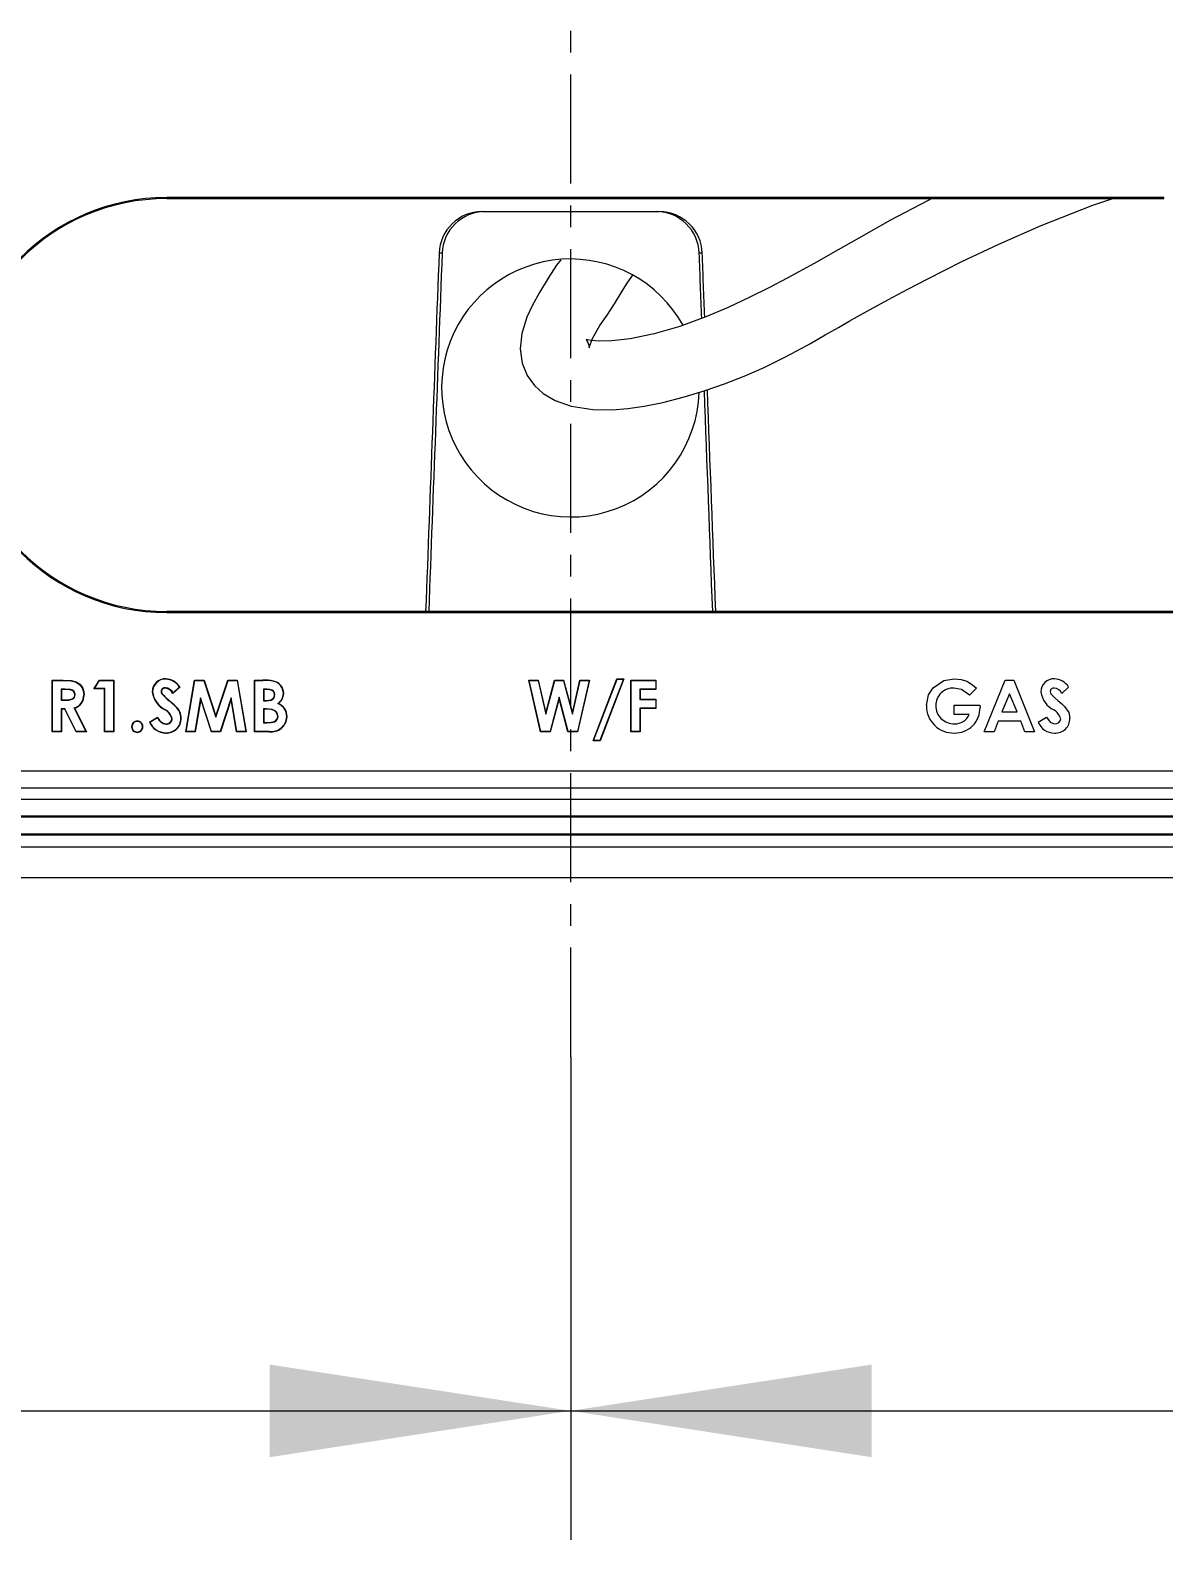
# Model space of a CAD drawing. Header units: millimetres. Extents: x 26 to 585, y 36 to 406.
# Drawn here: x 298.32 to 311.51, y 251.24 to 268.81 of the extents above; entities that cross this region are included whole.
import ezdxf

# ---------------------------------------------------------------- set-up
doc = ezdxf.new("R2010")
doc.units = ezdxf.units.MM
doc.linetypes.add('CENTERX2', pattern=[20.32, 12.7, -2.54, 2.54, -2.54])
doc.styles.add('SLDTEXTSTYLE0', font='TXT', dxfattribs={"width": 0.605})
doc.dimstyles.new('SLDDIMSTYLE0', dxfattribs={"dimtxt": 3.5, "dimasz": 3.5, "dimexe": 0, "dimexo": 0.0625, "dimgap": 0.875, "dimtad": 1, "dimtoh": 1, "dimlfac": 10, "dimrnd": 1e-09, "dimzin": 12, "dimdsep": 46, "dimtxsty": 'SLDTEXTSTYLE0', "dimsah": 1, "dimcen": 0.09, "dimadec": 0, "dimazin": 0, "dimtfac": 1, "dimtdec": 3, "dimtofl": 0, "dimtmove": 0, "dimatfit": 3, "dimfxl": 1, "dimfrac": 2, "dimtolj": 1, "dimtzin": 12, "dimarcsym": 0})

# ---------------------------------------------------------------- blocks, each defined once
blk = doc.blocks.new('*D37')
at = {"color": 7, "linetype": 'Continuous', "lineweight": 0, "transparency": 16777216}
for p, q in [((282.361, 292.308), (282.361, 251.245)), ((304.611, 256.864), (304.611, 251.245)), ((282.361, 252.745), (304.611, 252.745))]:
    blk.add_line(p, q, dxfattribs=at)
for points in [[(282.361, 252.745), (285.861, 252.206), (285.861, 253.283)], [(304.611, 252.745), (301.111, 253.283), (301.111, 252.206)]]:
    blk.add_solid(points, dxfattribs=at)
at = {"color": 7, "linetype": 'Continuous', "lineweight": 0, "transparency": 16777216, "insert": (287.473, 257.256), "char_height": 3.5, "attachment_point": 1, "style": 'SLDTEXTSTYLE0'}
blk.add_mtext('222.5', dxfattribs=at)
blk = doc.blocks.new('*D38')
at = {"color": 7, "linetype": 'Continuous', "lineweight": 0, "transparency": 16777216}
for p, q in [((326.611, 281.431), (326.611, 251.245)), ((304.611, 256.864), (304.611, 251.245)), ((304.611, 252.745), (326.611, 252.745))]:
    blk.add_line(p, q, dxfattribs=at)
for points in [[(304.611, 252.745), (308.111, 252.206), (308.111, 253.283)], [(326.611, 252.745), (323.111, 253.283), (323.111, 252.206)]]:
    blk.add_solid(points, dxfattribs=at)
at = {"color": 7, "linetype": 'Continuous', "lineweight": 0, "transparency": 16777216, "insert": (311.604, 257.256), "char_height": 3.5, "attachment_point": 1, "style": 'SLDTEXTSTYLE0'}
blk.add_mtext('220', dxfattribs=at)

msp = doc.modelspace()

# ---------------------------------------------------------------- linework, layer by layer
at = {"color": 7, "linetype": 'CENTERX2', "lineweight": 0, "ltscale": 0.1}
msp.add_line((304.610989, 256.863587), (304.610989, 320.740256), dxfattribs=at)
at = {"color": 7, "linetype": 'Continuous', "lineweight": 15}
for p, q in [((311.510989, 266.860228), (299.910989, 266.860228)), ((299.910989, 266.84804), (299.910989, 266.860228)), ((299.910989, 266.84804), (311.510989, 266.84804)), ((311.510989, 266.84804), (311.510989, 266.860228)), ((303.577622, 266.696264), (305.644356, 266.696264)), ((303.11547, 266.213714), (303.080127, 266.213714)), ((306.141851, 266.213714), (306.106508, 266.213714)), ((299.910989, 262.044488), (299.910989, 262.0323)), ((314.110989, 262.044488), (299.910989, 262.044488)), ((299.910989, 262.0323), (314.110989, 262.0323)), ((298.583712, 261.242772), (298.58022, 261.246264)), ((298.58022, 261.246264), (298.705701, 261.246264)), ((298.58022, 260.646264), (298.58022, 261.246264)), ((298.583712, 261.242772), (298.705694, 261.242772)), ((298.583712, 260.649756), (298.583712, 261.242772)), ((299.064835, 261.146264), (299.129138, 261.246264)), ((299.071232, 261.149756), (299.131044, 261.242772)), ((299.131044, 261.242772), (299.129138, 261.246264)), ((299.129138, 261.246264), (299.295604, 261.246264)), ((299.131044, 261.242772), (299.292112, 261.242772)), ((299.292112, 261.242772), (299.295604, 261.246264)), ((299.292112, 261.242772), (299.292112, 260.649756)), ((299.295604, 261.246264), (299.295604, 260.646264)), ((300.064835, 261.166096), (299.984306, 261.092418)), ((300.060008, 261.166412), (299.984862, 261.097659)), ((300.134066, 260.646264), (300.235388, 261.246264)), ((300.138197, 260.649756), (300.23834, 261.242772)), ((300.23834, 261.242772), (300.235388, 261.246264)), ((300.235388, 261.246264), (300.347167, 261.246264)), ((300.23834, 261.242772), (300.344635, 261.242772)), ((300.344635, 261.242772), (300.347167, 261.246264)), ((300.344635, 261.242772), (300.484054, 260.816558)), ((300.347167, 261.246264), (300.484066, 260.827755)), ((300.484054, 260.816558), (300.624453, 261.242772)), ((300.484066, 260.827755), (300.621927, 261.246264)), ((300.624453, 261.242772), (300.621927, 261.246264)), ((300.621927, 261.246264), (300.732624, 261.246264)), ((300.624453, 261.242772), (300.729672, 261.242772)), ((300.729672, 261.242772), (300.732624, 261.246264)), ((300.729672, 261.242772), (300.829934, 260.649756)), ((300.732624, 261.246264), (300.834066, 260.646264)), ((300.937558, 261.242772), (300.934066, 261.246264)), ((300.934066, 260.646264), (300.934066, 261.246264)), ((300.934066, 261.246264), (301.03022, 261.246264)), ((300.937558, 260.649756), (300.937558, 261.242772)), ((300.937558, 261.242772), (301.03022, 261.242772)), ((301.03022, 261.242772), (301.03022, 261.246264)), ((304.126922, 261.242772), (304.122528, 261.246264)), ((304.26159, 260.646264), (304.122528, 261.246264)), ((304.122528, 261.246264), (304.233705, 261.246264)), ((304.126922, 261.242772), (304.23093, 261.242772)), ((304.264365, 260.649756), (304.126922, 261.242772)), ((304.23093, 261.242772), (304.233705, 261.246264)), ((304.23093, 261.242772), (304.322297, 260.848747)), ((304.233705, 261.246264), (304.322528, 260.863211)), ((304.322297, 260.848747), (304.427016, 261.242772)), ((304.322528, 260.863211), (304.42433, 261.246264)), ((304.427016, 261.242772), (304.42433, 261.246264)), ((304.42433, 261.246264), (304.529018, 261.246264)), ((304.427016, 261.242772), (304.526329, 261.242772)), ((304.526329, 261.242772), (304.529018, 261.246264)), ((304.526329, 261.242772), (304.630445, 260.848687)), ((304.529018, 261.246264), (304.63022, 260.863211)), ((304.63022, 260.863211), (304.718802, 261.246264)), ((304.630445, 260.848687), (304.721578, 261.242772)), ((304.825828, 261.242772), (304.688621, 260.649756)), ((304.83022, 261.246264), (304.691398, 260.646264)), ((304.721578, 261.242772), (304.718802, 261.246264)), ((304.718802, 261.246264), (304.83022, 261.246264)), ((304.721578, 261.242772), (304.825828, 261.242772)), ((304.825828, 261.242772), (304.83022, 261.246264)), ((304.872528, 260.538572), (305.148609, 261.261649)), ((304.877599, 260.542064), (305.151014, 261.258157)), ((305.225149, 261.258157), (304.951733, 260.542064)), ((305.23022, 261.261649), (304.954138, 260.538572)), ((305.151014, 261.258157), (305.148609, 261.261649)), ((305.148609, 261.261649), (305.23022, 261.261649)), ((305.151014, 261.258157), (305.225149, 261.258157)), ((305.225149, 261.258157), (305.23022, 261.261649)), ((305.314481, 261.242772), (305.310989, 261.246264)), ((305.310989, 260.646264), (305.310989, 261.246264)), ((305.310989, 261.246264), (305.603297, 261.246264)), ((305.314481, 261.242772), (305.599805, 261.242772)), ((305.314481, 260.649756), (305.314481, 261.242772)), ((305.599805, 261.242772), (305.603297, 261.246264)), ((305.599805, 261.242772), (305.599805, 261.142064)), ((305.603297, 261.246264), (305.603297, 261.138572)), ((309.422868, 260.646264), (309.665296, 261.246264)), ((309.665296, 261.246264), (309.765175, 261.246264)), ((309.765175, 261.246264), (310.007483, 260.646264)), ((310.403637, 261.166096), (310.323108, 261.092418)), ((298.724584, 261.142064), (298.68442, 261.142064)), ((298.68442, 261.142064), (298.68442, 261.012003)), ((298.68442, 261.142064), (298.687912, 261.138572)), ((298.68442, 261.012003), (298.687912, 261.015495)), ((298.68442, 261.012003), (298.729879, 261.012003)), ((298.724571, 261.138572), (298.687912, 261.138572)), ((298.687912, 261.138572), (298.687912, 261.015495)), ((298.687912, 261.015495), (298.729859, 261.015495)), ((299.071232, 261.149756), (299.064835, 261.146264)), ((299.187912, 261.146264), (299.064835, 261.146264)), ((299.191404, 261.149756), (299.071232, 261.149756)), ((299.191404, 261.149756), (299.187912, 261.146264)), ((299.187912, 260.646264), (299.187912, 261.146264)), ((299.191404, 260.649756), (299.191404, 261.149756)), ((300.306056, 261.039778), (300.240248, 260.649756)), ((300.307143, 261.025231), (300.243201, 260.646264)), ((300.433713, 260.649756), (300.306056, 261.039778)), ((300.306056, 261.039778), (300.307143, 261.025231)), ((300.431181, 260.646264), (300.307143, 261.025231)), ((300.662082, 261.039717), (300.533703, 260.649756)), ((300.660989, 261.025231), (300.536229, 260.646264)), ((300.662082, 261.039717), (300.660989, 261.025231)), ((300.725052, 260.646264), (300.660989, 261.025231)), ((300.728003, 260.649756), (300.662082, 261.039717)), ((301.075547, 261.142064), (301.038266, 261.142064)), ((301.038266, 261.142064), (301.038266, 261.004311)), ((301.038266, 261.142064), (301.041758, 261.138572)), ((301.038266, 261.004311), (301.041758, 261.007803)), ((301.038266, 261.004311), (301.070379, 261.004311)), ((301.075533, 261.138572), (301.041758, 261.138572)), ((301.041758, 261.138572), (301.041758, 261.007803)), ((301.041758, 261.007803), (301.070364, 261.007803)), ((301.075547, 261.142064), (301.075533, 261.138572)), ((301.168331, 261.075338), (301.164835, 261.075351)), ((304.476384, 261.047752), (304.370564, 260.649756)), ((304.476374, 261.034125), (304.373249, 260.646264)), ((304.476384, 261.047752), (304.476374, 261.034125)), ((304.578898, 260.646264), (304.476374, 261.034125)), ((304.581587, 260.649756), (304.476384, 261.047752)), ((305.599805, 261.142064), (305.415189, 261.142064)), ((305.415189, 261.142064), (305.415189, 261.019695)), ((305.415189, 261.142064), (305.418681, 261.138572)), ((305.415189, 261.019695), (305.418681, 261.023187)), ((305.415189, 261.019695), (305.599805, 261.019695)), ((305.418681, 261.138572), (305.418681, 261.023187)), ((305.603297, 261.138572), (305.418681, 261.138572)), ((305.418681, 261.023187), (305.603297, 261.023187)), ((305.599805, 261.142064), (305.603297, 261.138572)), ((305.599805, 261.019695), (305.603297, 261.023187)), ((305.599805, 261.019695), (305.599805, 260.918987)), ((305.603297, 261.023187), (305.603297, 260.915495)), ((309.33044, 261.150831), (309.248949, 261.072827)), ((309.715175, 261.085327), (309.625272, 260.877033)), ((309.805079, 260.877033), (309.715175, 261.085327)), ((298.726598, 260.911295), (298.68442, 260.911295)), ((298.68442, 260.911295), (298.68442, 260.649756)), ((298.68442, 260.911295), (298.687912, 260.907803)), ((298.724451, 260.907803), (298.687912, 260.907803)), ((298.687912, 260.907803), (298.687912, 260.646264)), ((298.726598, 260.911295), (298.724451, 260.907803)), ((298.856662, 260.646264), (298.724451, 260.907803)), ((298.85881, 260.649756), (298.726598, 260.911295)), ((298.833035, 260.921969), (298.970695, 260.649756)), ((298.837912, 260.920062), (298.976374, 260.646264)), ((299.710989, 260.758644), (299.805701, 260.815495)), ((299.71561, 260.757345), (299.804453, 260.810673)), ((299.895213, 260.901576), (299.89296, 260.898909)), ((300.015678, 260.936878), (300.0182, 260.939293)), ((300.484054, 260.816558), (300.484066, 260.827755)), ((301.067497, 260.911295), (301.038266, 260.911295)), ((301.038266, 260.911295), (301.038266, 260.750464)), ((301.038266, 260.911295), (301.041758, 260.907803)), ((301.06748, 260.907803), (301.041758, 260.907803)), ((301.041758, 260.907803), (301.041758, 260.753957)), ((304.322297, 260.848747), (304.322528, 260.863211)), ((304.630445, 260.848687), (304.63022, 260.863211)), ((305.599805, 260.918987), (305.415189, 260.918987)), ((305.415189, 260.918987), (305.415189, 260.649756)), ((305.415189, 260.918987), (305.418681, 260.915495)), ((305.603297, 260.915495), (305.418681, 260.915495)), ((305.418681, 260.915495), (305.418681, 260.646264)), ((305.599805, 260.918987), (305.603297, 260.915495)), ((309.072868, 260.846264), (309.072868, 260.953957)), ((309.072868, 260.953957), (309.372026, 260.953957)), ((309.245103, 260.846264), (309.072868, 260.846264)), ((309.372026, 260.953957), (309.372868, 260.928356)), ((309.625272, 260.877033), (309.805079, 260.877033)), ((310.049791, 260.758644), (310.144502, 260.815495)), ((298.583712, 260.649756), (298.58022, 260.646264)), ((298.687912, 260.646264), (298.58022, 260.646264)), ((298.68442, 260.649756), (298.583712, 260.649756)), ((298.68442, 260.649756), (298.687912, 260.646264)), ((298.85881, 260.649756), (298.856662, 260.646264)), ((298.976374, 260.646264), (298.856662, 260.646264)), ((298.970695, 260.649756), (298.85881, 260.649756)), ((298.970695, 260.649756), (298.976374, 260.646264)), ((299.191404, 260.649756), (299.187912, 260.646264)), ((299.295604, 260.646264), (299.187912, 260.646264)), ((299.292112, 260.649756), (299.191404, 260.649756)), ((299.292112, 260.649756), (299.295604, 260.646264)), ((299.568681, 260.765844), (299.568681, 260.769341)), ((299.568681, 260.642069), (299.568681, 260.638572)), ((300.138197, 260.649756), (300.134066, 260.646264)), ((300.243201, 260.646264), (300.134066, 260.646264)), ((300.240248, 260.649756), (300.138197, 260.649756)), ((300.240248, 260.649756), (300.243201, 260.646264)), ((300.433713, 260.649756), (300.431181, 260.646264)), ((300.536229, 260.646264), (300.431181, 260.646264)), ((300.533703, 260.649756), (300.433713, 260.649756)), ((300.533703, 260.649756), (300.536229, 260.646264)), ((300.728003, 260.649756), (300.725052, 260.646264)), ((300.834066, 260.646264), (300.725052, 260.646264)), ((300.829934, 260.649756), (300.728003, 260.649756)), ((300.829934, 260.649756), (300.834066, 260.646264)), ((300.937558, 260.649756), (300.934066, 260.646264)), ((301.102816, 260.646264), (300.934066, 260.646264)), ((301.102795, 260.649756), (300.937558, 260.649756)), ((301.038266, 260.750464), (301.041758, 260.753957)), ((301.038266, 260.750464), (301.072778, 260.750464)), ((301.041758, 260.753957), (301.072768, 260.753957)), ((304.264365, 260.649756), (304.26159, 260.646264)), ((304.373249, 260.646264), (304.26159, 260.646264)), ((304.370564, 260.649756), (304.264365, 260.649756)), ((304.370564, 260.649756), (304.373249, 260.646264)), ((304.581587, 260.649756), (304.578898, 260.646264)), ((304.691398, 260.646264), (304.578898, 260.646264)), ((304.688621, 260.649756), (304.581587, 260.649756)), ((304.688621, 260.649756), (304.691398, 260.646264)), ((305.314481, 260.649756), (305.310989, 260.646264)), ((305.418681, 260.646264), (305.310989, 260.646264)), ((305.415189, 260.649756), (305.314481, 260.649756)), ((305.415189, 260.649756), (305.418681, 260.646264)), ((309.537772, 260.646264), (309.422868, 260.646264)), ((309.584406, 260.769341), (309.537772, 260.646264)), ((309.845824, 260.769341), (309.584406, 260.769341)), ((309.892459, 260.646264), (309.845824, 260.769341)), ((310.007483, 260.646264), (309.892459, 260.646264)), ((304.877599, 260.542064), (304.872528, 260.538572)), ((304.954138, 260.538572), (304.872528, 260.538572)), ((304.951733, 260.542064), (304.877599, 260.542064)), ((304.951733, 260.542064), (304.954138, 260.538572)), ((292.075052, 260.189426), (317.146926, 260.189426)), ((317.146926, 259.989457), (292.075052, 259.989457)), ((291.966487, 259.861913), (317.255492, 259.861913)), ((317.255492, 259.661943), (291.966487, 259.661943)), ((289.916225, 259.446264), (319.305753, 259.446264)), ((319.296811, 259.455053), (289.925168, 259.455053)), ((319.000425, 259.446264), (290.221553, 259.446264)), ((313.751926, 259.303407), (295.470052, 259.303407)), ((313.751926, 258.946264), (295.470052, 258.946264))]:
    msp.add_line(p, q, dxfattribs=at)
at = {"color": 8, "linetype": 'Continuous', "lineweight": 15}
msp.add_line((290.869943, 259.655022), (318.352035, 259.655022), dxfattribs=at)
at = {"color": 7, "linetype": 'Continuous', "lineweight": 15, "flags": 128}
for points in [[(304.494812, 266.13639), (304.446018, 266.072404), (304.347181, 265.921894), (304.249581, 265.755343), (304.1681, 265.607352), (304.102499, 265.469649), (304.041467, 265.278787), (304.023963, 265.100636), (304.047724, 264.935154), (304.106497, 264.7913), (304.188879, 264.675423), (304.289719, 264.582593), (304.428659, 264.499098), (304.615058, 264.433081), (304.869882, 264.393949), (305.094425, 264.391824), (305.276321, 264.406203), (305.467625, 264.433631), (305.682909, 264.476806), (305.921337, 264.537221), (306.164829, 264.610552), (306.400253, 264.692014), (306.630659, 264.782366), (306.862222, 264.884444), (307.100375, 265.001671), (307.242998, 265.077399), (307.399847, 265.164307), (307.570508, 265.261474), (307.724902, 265.350192), (307.848915, 265.421214), (307.947133, 265.476998), (308.093868, 265.55921), (308.299092, 265.671591), (308.533818, 265.7965), (308.756149, 265.911764), (308.962771, 266.016431), (309.162587, 266.115275), (309.591002, 266.318344), (310.084099, 266.534904), (310.686903, 266.770981), (310.918547, 266.84804)], [(308.812802, 266.84804), (308.762362, 266.823986), (308.330056, 266.595857), (307.963557, 266.389436), (307.722334, 266.250783), (307.442815, 266.091903), (307.131062, 265.921436), (306.922386, 265.812482), (306.69665, 265.699772), (306.444653, 265.582354), (306.184054, 265.472015), (305.880579, 265.360302), (305.581209, 265.272992), (305.303558, 265.2165), (305.090384, 265.192682), (304.941205, 265.19029), (304.849324, 265.198114), (304.807523, 265.205307), (304.791454, 265.207443), (304.793367, 265.200358), (304.805803, 265.18016), (304.820196, 265.144707), (304.825376, 265.112386), (304.832863, 265.137907), (304.868464, 265.22682), (304.950019, 265.372791), (305.034006, 265.493462), (305.122498, 265.625204), (305.198599, 265.752008), (305.259261, 265.851075), (305.322875, 265.94229), (305.335078, 265.957799)], [(298.705694, 261.242772), (298.705696, 261.24382), (298.705698, 261.244867), (298.705701, 261.246264)], [(298.705694, 261.242772), (298.799669, 261.237679), (298.857484, 261.222927), (298.897657, 261.195993), (298.92685, 261.157502), (298.94332, 261.108675), (298.945958, 261.075856)], [(298.705701, 261.246264), (298.800828, 261.241046), (298.859478, 261.225855), (298.900493, 261.198115), (298.930226, 261.158598), (298.946884, 261.108515), (298.94945, 261.075832)], [(299.899192, 261.258155), (299.899198, 261.259203), (299.899203, 261.260251), (299.89921, 261.261649)], [(300.060008, 261.166412), (300.062422, 261.166255), (300.064835, 261.166096)], [(301.151677, 261.232193), (301.151946, 261.233205), (301.152216, 261.234217), (301.152576, 261.235567)], [(308.828517, 261.156721), (308.953443, 261.242329), (309.071546, 261.261649)], [(309.071546, 261.261649), (309.154997, 261.252988), (309.21794, 261.233284)], [(309.21794, 261.233284), (309.285112, 261.192791), (309.33044, 261.150831)], [(298.724584, 261.142064), (298.724578, 261.1405), (298.724571, 261.138572)], [(298.841758, 261.077274), (298.8372, 261.099522), (298.825621, 261.11606), (298.810771, 261.126947), (298.785957, 261.134944), (298.724571, 261.138572)], [(298.845252, 261.077299), (298.840988, 261.099559), (298.829033, 261.11758), (298.813562, 261.129408), (298.792791, 261.137133), (298.724584, 261.142064)], [(298.729859, 261.015495), (298.771162, 261.01742), (298.811696, 261.026729), (298.826587, 261.036393), (298.836828, 261.051085), (298.841393, 261.069172), (298.841758, 261.077274)], [(298.729879, 261.012003), (298.729871, 261.013445), (298.729859, 261.015495)], [(298.729879, 261.012003), (298.771182, 261.013908), (298.811751, 261.022956), (298.827957, 261.032917), (298.837998, 261.045585), (298.84362, 261.060656), (298.845252, 261.077299)], [(298.845252, 261.077299), (298.843809, 261.077289), (298.841758, 261.077274)], [(298.945958, 261.075856), (298.947006, 261.075849), (298.948053, 261.075841), (298.94945, 261.075832)], [(299.745252, 261.109517), (299.743505, 261.109501), (299.741758, 261.109485)], [(299.845954, 261.1147), (299.847909, 261.114674), (299.849451, 261.114654)], [(299.856608, 261.083862), (299.857588, 261.08458), (299.858507, 261.085254), (299.859427, 261.085928)], [(299.898037, 261.157452), (299.898021, 261.155497), (299.898008, 261.153957)], [(299.938623, 261.005891), (299.93977, 261.007208), (299.940917, 261.008524)], [(299.984862, 261.097659), (299.984586, 261.09504), (299.984306, 261.092418)], [(301.070364, 261.007803), (301.125298, 261.016668), (301.143296, 261.02738), (301.156968, 261.043357), (301.163698, 261.062327), (301.164835, 261.075351)], [(301.070379, 261.004311), (301.070372, 261.006057), (301.070364, 261.007803)], [(301.070379, 261.004311), (301.125315, 261.012912), (301.144728, 261.024041), (301.159576, 261.040904), (301.167024, 261.061031), (301.168331, 261.075338)], [(301.164835, 261.075351), (301.1597, 261.100616), (301.149304, 261.115748), (301.134635, 261.126723), (301.108807, 261.135699), (301.075533, 261.138572)], [(301.168331, 261.075338), (301.163529, 261.100617), (301.152958, 261.11697), (301.137687, 261.129015), (301.111361, 261.138756), (301.075547, 261.142064)], [(301.269034, 261.089806), (301.270781, 261.08979), (301.272528, 261.089774)], [(308.749791, 260.949269), (308.774528, 261.073127), (308.828517, 261.156721)], [(309.248949, 261.072827), (309.156084, 261.137509), (309.068541, 261.153957)], [(310.188252, 261.114654), (310.191571, 261.097756), (310.198228, 261.085928)], [(310.198228, 261.085928), (310.242709, 261.041397), (310.279719, 261.008524)], [(310.279719, 261.008524), (310.323541, 260.970353), (310.357002, 260.939293)], [(298.833035, 260.921969), (298.835473, 260.921016), (298.837912, 260.920062)], [(301.067497, 260.911295), (301.067492, 260.91022), (301.067486, 260.909146), (301.06748, 260.907803)], [(301.203297, 260.824149), (301.197377, 260.854781), (301.184881, 260.87388), (301.162583, 260.890978), (301.125468, 260.903117), (301.06748, 260.907803)], [(301.20679, 260.824173), (301.201138, 260.854813), (301.188546, 260.875035), (301.170517, 260.89039), (301.138026, 260.903873), (301.067497, 260.911295)], [(301.072768, 260.753957), (301.126194, 260.756808), (301.162081, 260.764807), (301.180339, 260.774697), (301.194377, 260.790041), (301.201657, 260.808141), (301.203297, 260.824149)], [(301.072778, 260.750464), (301.126204, 260.75329), (301.16482, 260.762096), (301.183483, 260.772743), (301.197732, 260.788853), (301.205166, 260.807826), (301.20679, 260.824173)], [(301.20679, 260.824173), (301.205043, 260.824161), (301.203297, 260.824149)], [(301.203816, 260.973522), (301.207042, 260.973835), (301.210268, 260.974149)], [(301.307496, 260.819993), (301.308544, 260.819978), (301.309592, 260.819962), (301.310989, 260.819942)], [(310.144502, 260.815495), (310.189773, 260.758307), (310.214603, 260.743825), (310.24282, 260.738572)], [(310.357002, 260.939293), (310.406351, 260.868333), (310.419021, 260.801673)], [(299.506793, 260.704196), (299.505045, 260.704197), (299.503297, 260.704197)], [(299.63057, 260.704196), (299.632318, 260.704197), (299.634066, 260.704197)], [(299.71561, 260.757345), (299.713299, 260.757994), (299.710989, 260.758644)], [(299.90005, 260.634372), (299.90005, 260.633325), (299.900051, 260.632277), (299.900051, 260.63088)], [(299.904001, 260.735076), (299.904008, 260.736516), (299.904018, 260.738572)], [(299.976025, 260.795422), (299.974585, 260.795422), (299.972528, 260.795423)], [(300.076727, 260.801662), (300.077775, 260.801665), (300.078823, 260.801668), (300.08022, 260.801673)], [(301.072778, 260.750464), (301.072773, 260.752211), (301.072768, 260.753957)], [(301.102795, 260.649756), (301.102801, 260.648709), (301.102808, 260.647661), (301.102816, 260.646264)]]:
    msp.add_lwpolyline(points, dxfattribs=at)
at = {"color": 7, "linetype": 'Continuous', "lineweight": 15}
for centre, radius, start, end in [((299.910989, 264.446264), 2.413964, 90, 270), ((299.910989, 264.446264), 2.401776, 90, 270), ((299.910989, 264.446264), 2.401761, 90, 180), ((303.578744, 266.197381), 0.498884, 90.1288002, 178.1238814), ((303.614776, 266.196671), 0.499596, 90.1981688, 178.0450363), ((305.607853, 266.197342), 0.498923, 1.8804787, 89.8763162), ((305.64257, 266.196696), 0.499571, 1.9521175, 89.7952009), ((304.608192, 264.647118), 1.498569, 29.0275328, 223.7758491), ((304.610698, 264.638864), 1.494687, 223.4809361, 358.2198526), ((299.910989, 264.446264), 2.401761, 180, 270), ((299.895305, 261.108146), 0.153553, 88.542665, 179.5001618), ((299.895356, 261.108093), 0.150111, 88.5357211, 179.4566629), ((299.887325, 261.050536), 0.207958, 33.8630365, 86.728507), ((299.887062, 261.049274), 0.212722, 33.3105803, 86.7261782), ((301.048761, 260.753235), 0.493377, 77.8533045, 92.1537248), ((301.048663, 260.752041), 0.491077, 77.8911224, 92.1523717), ((301.123126, 261.089103), 0.14591, 0.2761553, 78.7158592), ((301.123088, 261.089064), 0.149442, 0.2722459, 78.6197367), ((310.233798, 261.108466), 0.153241, 88.4241512, 179.6188111), ((310.228547, 261.053924), 0.207941, 32.6457866, 87.3910834), ((298.793855, 261.069095), 0.152254, 284.9119902, 2.5450034), ((298.7948, 261.068751), 0.154812, 286.1694456, 2.6215827), ((300.024897, 261.153217), 0.286496, 188.780094, 242.5794313), ((300.020134, 261.14971), 0.277805, 188.318892, 243.2774997), ((299.892498, 261.111098), 0.046683, 83.1851691, 175.5758876), ((299.897552, 261.115268), 0.051602, 180.6307513, 217.4899417), ((299.892501, 261.111113), 0.043196, 82.6753588, 175.2985612), ((299.89679, 261.114998), 0.04734, 180.4171517, 217.8851185), ((300.43874, 261.614068), 0.787398, 222.3273025, 230.5687825), ((300.445542, 261.621388), 0.793882, 222.414049, 230.532378), ((299.879378, 261.036551), 0.118874, 28.0320308, 80.9831152), ((299.88691, 261.048359), 0.109659, 26.7166332, 84.1761431), ((298.626602, 259.463463), 2.024965, 46.6876429, 49.6148298), ((298.629525, 259.466845), 2.023987, 46.6771125, 49.6146411), ((301.128399, 261.09225), 0.140657, 302.4241264, 359.0043907), ((301.131515, 261.091129), 0.14102, 303.9491617, 359.4492938), ((309.061807, 260.949744), 0.204324, 88.1113336, 180.0993546), ((310.361437, 261.151593), 0.284016, 188.5259146, 242.8334769), ((310.232287, 261.109897), 0.044291, 84.1386364, 173.8352836), ((310.225443, 261.046737), 0.107821, 25.0671755, 83.9482042), ((302.21498, 260.189546), 2.489265, 165.4361111, 165.5507507), ((299.916385, 260.854725), 0.120288, 201.4828127, 264.0907406), ((299.917455, 260.857039), 0.119227, 200.3922762, 263.5288014), ((299.806078, 260.749776), 0.172595, 15.3357646, 59.7757183), ((299.807481, 260.750951), 0.174313, 14.7807883, 59.781053), ((299.889639, 260.798582), 0.187114, 0.9429069, 47.6547886), ((299.889787, 260.798638), 0.190457, 0.9130332, 47.6049513), ((301.128139, 260.827471), 0.179513, 261.8836694, 357.6124671), ((301.128329, 260.827283), 0.182807, 261.9775182, 357.6987026), ((301.14737, 260.82363), 0.160168, 358.6988165, 69.3645761), ((301.148621, 260.823887), 0.162416, 358.6081957, 67.6934116), ((309.063872, 260.944811), 0.314113, 179.1867728, 271.9481937), ((309.069688, 260.950664), 0.212209, 180.3443106, 271.897349), ((309.080412, 260.92332), 0.292499, 268.8517101, 0.9864324), ((309.086236, 260.909177), 0.170871, 266.8053978, 338.395964), ((310.147576, 260.751849), 0.169451, 14.9008829, 60.2106), ((299.567929, 260.704712), 0.064634, 89.332827, 180.4563932), ((299.568565, 260.703841), 0.065269, 179.6877921, 270.1018754), ((299.568526, 260.704111), 0.061733, 89.8566254, 179.9208348), ((299.568709, 260.703985), 0.061916, 179.8044392, 269.9735384), ((299.569129, 260.704405), 0.064937, 359.816072, 90.3950342), ((299.569009, 260.704284), 0.061561, 359.9184836, 90.3057806), ((299.568635, 260.704003), 0.065431, 270.040204, 0.169802), ((299.568529, 260.70411), 0.062041, 270.1400796, 0.0802184), ((299.903044, 260.839075), 0.208217, 202.7235549, 269.1763799), ((299.902473, 260.837809), 0.203451, 203.297035, 269.3174622), ((299.90983, 260.800984), 0.166898, 266.640371, 0.2327219), ((299.909893, 260.800924), 0.170329, 266.6877466, 0.2518926), ((299.90989, 260.801202), 0.066388, 264.9106169, 355.005328), ((299.909821, 260.801284), 0.06298, 264.7135015, 354.6601041), ((310.236391, 260.831003), 0.200138, 201.1950618, 270.7049778), ((310.249469, 260.800107), 0.16956, 266.4105598, 0.5291977), ((310.248275, 260.801703), 0.063367, 265.0614968, 354.3121088)]:
    msp.add_arc(centre, radius, start, end, dxfattribs=at)
for centre, major_axis, start_param, end_param in [((298.016127, 68.730769), (13.194108, 383.647873), 1.030260109, 1.042888201), ((298.149659, 72.613611), (12.926955, 375.879824), 1.029900835, 1.042791646), ((311.072319, 72.613611), (-12.926955, 375.879824), 5.250935757, 5.253284472), ((311.205851, 68.730769), (-13.194108, 383.647873), 5.250663198, 5.252925198), ((311.072319, 72.613611), (-12.926955, 375.879824), 5.240393661, 5.24833035), ((311.205851, 68.730769), (-13.194108, 383.647873), 5.240297106, 5.24810857)]:
    msp.add_ellipse(centre, major_axis=major_axis, ratio=0.005245845, start_param=start_param, end_param=end_param, dxfattribs=at)

# ---------------------------------------------------------------- dimensions: what is measured, and where the dimension line sits
at = {"color": 7, "linetype": 'Continuous', "lineweight": 0}
for base, p1, p2, picture, middle in [((304.610989, 252.744615), (282.360989, 292.308264), (304.610989, 256.863587), '*D37', (293.485989, 252.744615)), ((326.610989, 252.744615), (304.610989, 256.863587), (326.610989, 281.430954), '*D38', (315.610989, 252.744615))]:
    dim = msp.add_linear_dim(base=base, p1=p1, p2=p2, dimstyle='SLDDIMSTYLE0', dxfattribs=at)
    dim.commit()
    dim.dimension.update_dxf_attribs({"geometry": picture, "text_midpoint": middle, "dimtype": 160})

doc.saveas('drawing.dxf')
